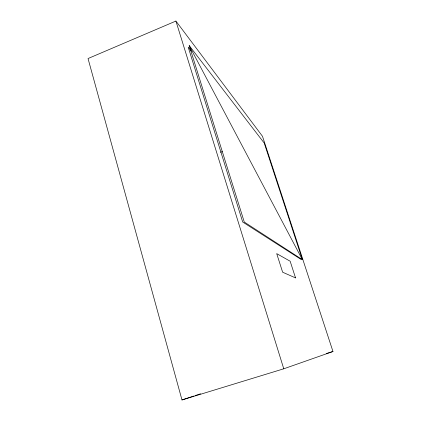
<?xml version="1.0" encoding="UTF-8"?>
<svg xmlns="http://www.w3.org/2000/svg" width="421" height="421" viewBox="0 0 421 421"><rect width="100%" height="100%" fill="white"/><g stroke="black" fill="none" stroke-linecap="round" stroke-linejoin="round"><path stroke-width="0.63" d="M175.915 21.05L88.031 58.545L181.983 399.95L283.765 368.801L332.969 351.503L262.488 136.299L175.915 21.05L283.765 368.801M220.451 152.26L222.293 151.56M181.983 399.95L193.776 396.045M195.018 395.635L200.606 393.788M326.296 353.551L332.969 351.503M302.389 259.668L244.285 222.056L189.203 45.589L264.225 143.082L302.389 259.668L189.203 45.589M191.429 51.299L188.203 47.147L242.691 222.009L301.126 259.478L300.72 258.236M295.542 277.897L282.644 272.219L276.702 253.626L290.158 261.225L295.542 277.897"/></g></svg>
